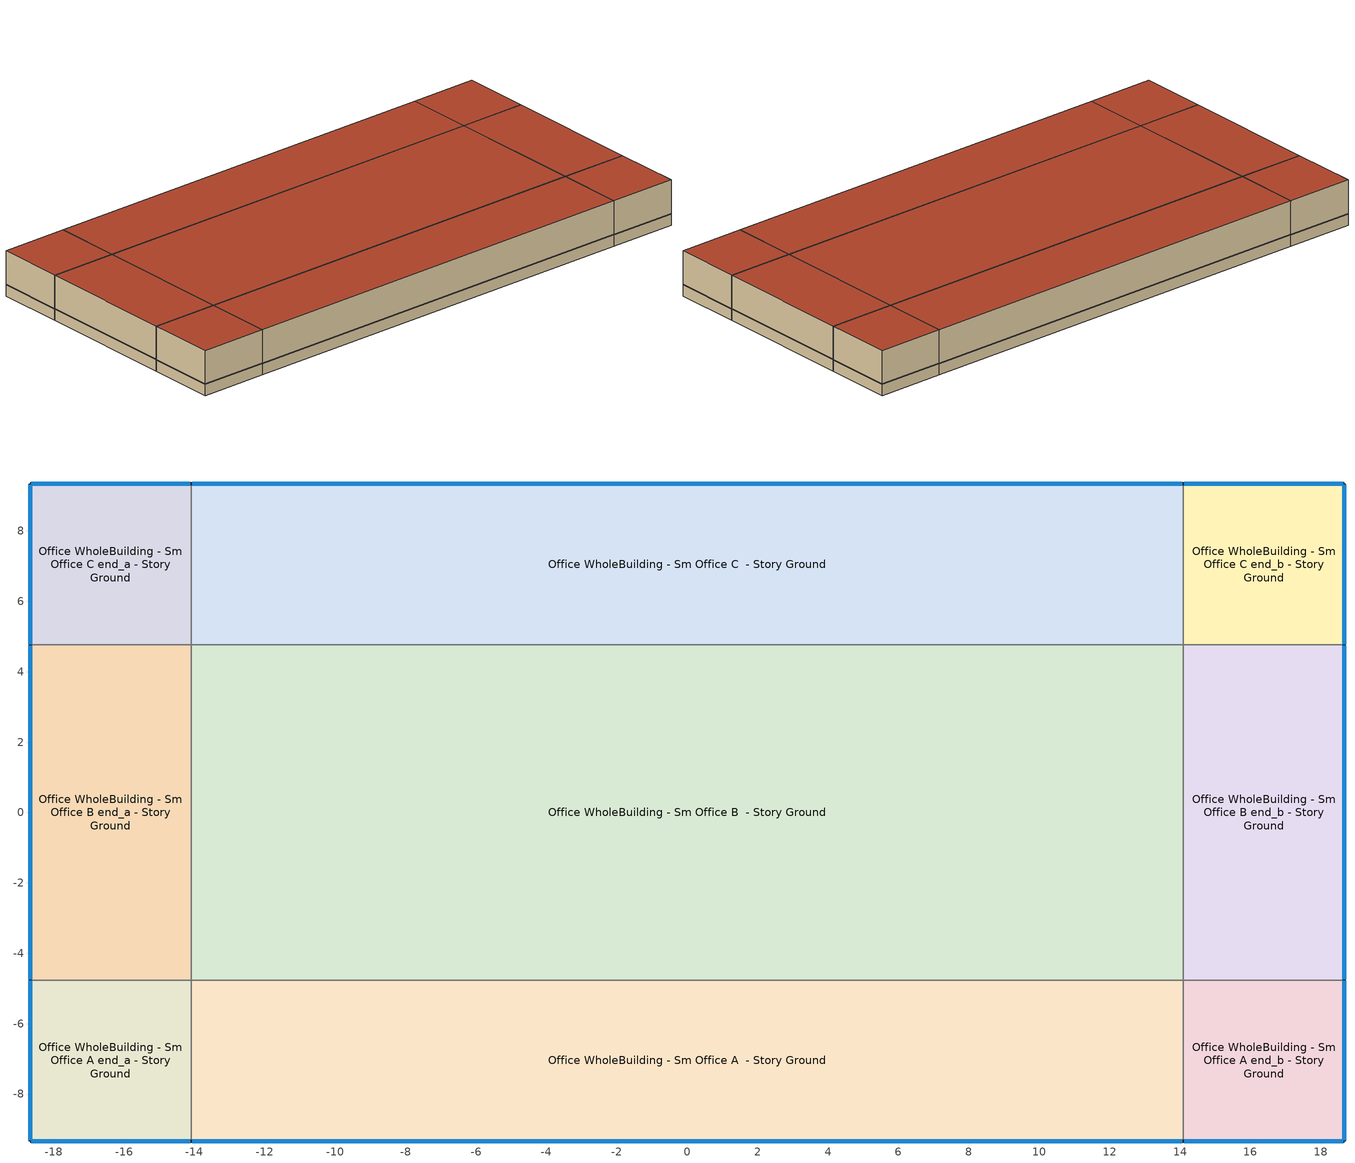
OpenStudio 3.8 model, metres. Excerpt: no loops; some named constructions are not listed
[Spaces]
Office WholeBuilding - Sm Office A end_a - Story Ground
 floor ground (Foundation F 126 Perim 914 Area 209): -18.67,-9.33 -18.67,-4.76 -14.09,-4.76 -14.09,-9.33 z0
 wall outside: -18.67,-4.76 -18.67,-9.33 -14.09,-9.33 z0:3.05
 wall to Office WholeBuilding - Sm Office B end_a - Story Ground: -14.09,-4.76 -18.67,-4.76 z0:3.05
 wall to Office WholeBuilding - Sm Office A  - Story Ground: -14.09,-9.33 -14.09,-4.76 z0:3.05
 window (Window U-0.5 SHGC 0.38): -18.67,-4.79 -18.67,-9.31 / -18.64,-9.33 -14.12,-9.33 z0.76:0.79
 roof outside: -14.09,-9.33 -14.09,-4.76 -18.67,-4.76 -18.67,-9.33 z3.05
Office WholeBuilding - Sm Office B end_a - Story Ground
 floor ground (Foundation F 126 Perim 952 Area 4353): -18.67,-4.76 -18.67,4.76 -14.09,4.76 -14.09,-4.76 z0
 wall outside: -18.67,4.76 -18.67,-4.76 z0:3.05
 wall to Office WholeBuilding - Sm Office C end_a - Story Ground: -14.09,4.76 -18.67,4.76 z0:3.05
 wall to Office WholeBuilding - Sm Office B  - Story Ground: -14.09,-4.76 -14.09,4.76 z0:3.05
 window (Window U-0.5 SHGC 0.38): -18.67,4.74 -18.67,-4.74 z0.76:0.79
 roof outside: -14.09,-4.76 -14.09,4.76 -18.67,4.76 -18.67,-4.76 z3.05
Office WholeBuilding - Sm Office C end_a - Story Ground
 floor ground (Foundation F 126 Perim 914 Area 209): -18.67,4.76 -18.67,9.33 -14.09,9.33 -14.09,4.76 z0
 wall outside: -14.09,9.33 -18.67,9.33 -18.67,4.76 z0:3.05
 wall to Office WholeBuilding - Sm Office C  - Story Ground: -14.09,4.76 -14.09,9.33 z0:3.05
 window (Window U-0.5 SHGC 0.38): -18.67,9.31 -18.67,4.79 / -14.12,9.33 -18.64,9.33 z0.76:0.79
 roof outside: -14.09,4.76 -14.09,9.33 -18.67,9.33 -18.67,4.76 z3.05
Office WholeBuilding - Sm Office A  - Story Ground
 floor ground (Foundation F 126 Perim 2819 Area 12887): -14.09,-9.33 -14.09,-4.76 14.09,-4.76 14.09,-9.33 z0
 wall outside: -14.09,-9.33 14.09,-9.33 z0:3.05
 wall to Office WholeBuilding - Sm Office B  - Story Ground: 14.09,-4.76 -14.09,-4.76 z0:3.05
 wall to Office WholeBuilding - Sm Office A end_b - Story Ground: 14.09,-9.33 14.09,-4.76 z0:3.05
 window (Window U-0.5 SHGC 0.38): -14.07,-9.33 14.07,-9.33 z0.76:0.79
 roof outside: 14.09,-9.33 14.09,-4.76 -14.09,-4.76 -14.09,-9.33 z3.05
Office WholeBuilding - Sm Office B  - Story Ground
 floor ground (Foundation F 126 Perim 0 Area 26836): -14.09,-4.76 -14.09,4.76 14.09,4.76 14.09,-4.76 z0
 wall to Office WholeBuilding - Sm Office C  - Story Ground: 14.09,4.76 -14.09,4.76 z0:3.05
 wall to Office WholeBuilding - Sm Office B end_b - Story Ground: 14.09,-4.76 14.09,4.76 z0:3.05
 roof outside: 14.09,-4.76 14.09,4.76 -14.09,4.76 -14.09,-4.76 z3.05
Office WholeBuilding - Sm Office C  - Story Ground
 floor ground (Foundation F 126 Perim 2819 Area 12887): -14.09,4.76 -14.09,9.33 14.09,9.33 14.09,4.76 z0
 wall outside: 14.09,9.33 -14.09,9.33 z0:3.05
 wall to Office WholeBuilding - Sm Office C end_b - Story Ground: 14.09,4.76 14.09,9.33 z0:3.05
 window (Window U-0.5 SHGC 0.38): 14.07,9.33 -14.07,9.33 z0.76:0.79
 roof outside: 14.09,4.76 14.09,9.33 -14.09,9.33 -14.09,4.76 z3.05
Office WholeBuilding - Sm Office A end_b - Story Ground
 floor ground (Foundation F 126 Perim 914 Area 209): 14.09,-9.33 14.09,-4.76 18.67,-4.76 18.67,-9.33 z0
 wall outside: 14.09,-9.33 18.67,-9.33 18.67,-4.76 z0:3.05
 wall to Office WholeBuilding - Sm Office B end_b - Story Ground: 18.67,-4.76 14.09,-4.76 z0:3.05
 window (Window U-0.5 SHGC 0.38): 14.12,-9.33 18.64,-9.33 / 18.67,-9.31 18.67,-4.79 z0.76:0.79
 roof outside: 18.67,-9.33 18.67,-4.76 14.09,-4.76 14.09,-9.33 z3.05
Office WholeBuilding - Sm Office B end_b - Story Ground
 floor ground (Foundation F 126 Perim 952 Area 4353): 14.09,-4.76 14.09,4.76 18.67,4.76 18.67,-4.76 z0
 wall outside: 18.67,-4.76 18.67,4.76 z0:3.05
 wall to Office WholeBuilding - Sm Office C end_b - Story Ground: 18.67,4.76 14.09,4.76 z0:3.05
 window (Window U-0.5 SHGC 0.38): 18.67,-4.74 18.67,4.74 z0.76:0.79
 roof outside: 18.67,-4.76 18.67,4.76 14.09,4.76 14.09,-4.76 z3.05
Office WholeBuilding - Sm Office C end_b - Story Ground
 floor ground (Foundation F 126 Perim 914 Area 209): 14.09,4.76 14.09,9.33 18.67,9.33 18.67,4.76 z0
 wall outside: 18.67,4.76 18.67,9.33 14.09,9.33 z0:3.05
 window (Window U-0.5 SHGC 0.38): 18.64,9.33 14.12,9.33 / 18.67,4.79 18.67,9.31 z0.76:0.79
 roof outside: 18.67,4.76 18.67,9.33 14.09,9.33 14.09,4.76 z3.05
[Schedule:Day]
Clothing Schedule Summer Clothes: No, 24, 0, 0.5
Office BLDG_EQUIP_EndUseData Sat Day: Average, 0, 15, 0.310345, 0, 30, 0.310658, 0, 45, 0.447257, 1, 0, 0.461896, 1, 15, 0.476535, 1, 30, 0.491174, 1, 45, 0.505813, 2, 0, 0.521298, 2, 15, 0.536783, 2, 30, 0.552267, 2, 45, 0.567752, 3, 0, 0.579855, 3, 15, 0.591957, 3, 30, 0.60406, 3, 45, 0.616163, 4, 0, 0.619322, 4, 15, 0.622482, 4, 30, 0.625641, 4, 45, 0.6288, 5, 0, 0.615807, 5, 15, 0.602814, 5, 30, 0.589822, 5, 45, 0.576829, 6, 0, 0.579499, 6, 15, 0.582168, 6, 30, 0.584838, 6, 45, 0.587508, 7, 0, 0.571489, 7, 15, 0.555471, 7, 30, 0.539452, 7, 45, 0.523434, 8, 0, 0.515914, 8, 15, 0.508394, 8, 30, 0.500874, 8, 45, 0.493355, 9, 0, 0.490907, 9, 15, 0.48846, 9, 30, 0.486013, 9, 45, 0.483566, 10, 0, 0.483299, 10, 15, 0.483032, 10, 30, 0.482765, 10, 45, 0.482498, 11, 0, 0.323815, 11, 15, 0.324128, 11, 30, 0.324441, 11, 45, 0.324755, 12, 0, 0.325068, 12, 15, 0.325381, 12, 30, 0.325694, 12, 45, 0.326008, 13, 0, 0.326321, 13, 15, 0.326634, 13, 30, 0.326947, 13, 45, 0.327261, 14, 0, 0.327574, 14, 15, 0.327887, 14, 30, 0.3282, 14, 45, 0.328514, 15, 0, 0.328827, 15, 15, 0.32914, 15, 30, 0.329453, 15, 45, 0.329767, 16, 0, 0.33008, 16, 15, 0.330393, 16, 30, 0.330706, 16, 45, 0.33102, 17, 0, 0.331333, 17, 15, 0.331646, 17, 30, 0.331959, 17, 45, 0.332273, 18, 0, 0.332586, 18, 15, 0.332899, 18, 30, 0.333212, 18, 45, 0.333526, 19, 0, 0.338242, 19, 15, 0.342959, 19, 30, 0.347675, 19, 45, 0.352392, 20, 0, 0.361691, 20, 15, 0.370991, 20, 30, 0.380291, 20, 45, 0.38959, 21, 0, 0.389768, 21, 15, 0.389946, 21, 30, 0.390124, 21, 45, 0.390302, 22, 0, 0.388967, 22, 15, 0.387633, 22, 30, 0.386298, 22, 45, 0.384963, 23, 0, 0.389902, 23, 15, 0.394841, 23, 30, 0.39978, 23, 45, 0.404719, 24, 0, 0.415353
Office BLDG_EQUIP_EndUseData Sun Day: Average, 0, 15, 0.310345, 0, 30, 0.310865, 0, 45, 0.392429, 1, 0, 0.413433, 1, 15, 0.434437, 1, 30, 0.455441, 1, 45, 0.476445, 2, 0, 0.499656, 2, 15, 0.522866, 2, 30, 0.546076, 2, 45, 0.569287, 3, 0, 0.58654, 3, 15, 0.603793, 3, 30, 0.621047, 3, 45, 0.6383, 4, 0, 0.637947, 4, 15, 0.637594, 4, 30, 0.637241, 4, 45, 0.636888, 5, 0, 0.604204, 5, 15, 0.571519, 5, 30, 0.538835, 5, 45, 0.506151, 6, 0, 0.511565, 6, 15, 0.51698, 6, 30, 0.522394, 6, 45, 0.527808, 7, 0, 0.517747, 7, 15, 0.507687, 7, 30, 0.497626, 7, 45, 0.487565, 8, 0, 0.490389, 8, 15, 0.493213, 8, 30, 0.496037, 8, 45, 0.498861, 9, 0, 0.505304, 9, 15, 0.511746, 9, 30, 0.518189, 9, 45, 0.524631, 10, 0, 0.528161, 10, 15, 0.531691, 10, 30, 0.535221, 10, 45, 0.538751, 11, 0, 0.332709, 11, 15, 0.333229, 11, 30, 0.33375, 11, 45, 0.33427, 12, 0, 0.33479, 12, 15, 0.33531, 12, 30, 0.33583, 12, 45, 0.33635, 13, 0, 0.33687, 13, 15, 0.33739, 13, 30, 0.33791, 13, 45, 0.33843, 14, 0, 0.338951, 14, 15, 0.339471, 14, 30, 0.339991, 14, 45, 0.340511, 15, 0, 0.341031, 15, 15, 0.341551, 15, 30, 0.342071, 15, 45, 0.342591, 16, 0, 0.343111, 16, 15, 0.343631, 16, 30, 0.344152, 16, 45, 0.344672, 17, 0, 0.345192, 17, 15, 0.345712, 17, 30, 0.346232, 17, 45, 0.346752, 18, 0, 0.347272, 18, 15, 0.347792, 18, 30, 0.348312, 18, 45, 0.348832, 19, 0, 0.347023, 19, 15, 0.345214, 19, 30, 0.343405, 19, 45, 0.341596, 20, 0, 0.342655, 20, 15, 0.343714, 20, 30, 0.344773, 20, 45, 0.345832, 21, 0, 0.34014, 21, 15, 0.334447, 21, 30, 0.328755, 21, 45, 0.323063, 22, 0, 0.322533, 22, 15, 0.322004, 22, 30, 0.321474, 22, 45, 0.320945, 23, 0, 0.326593, 23, 15, 0.332241, 23, 30, 0.337889, 23, 45, 0.343537, 24, 0, 0.35576
OfficeSmall INFIL_QUARTER_ON_SCH SmrDsn|Wkdy Day: No, 7, 0, 1, 19, 0, 0.25, 24, 0, 1
OfficeSmall INFIL_QUARTER_ON_SCH WntrDsn|Sat Day: No, 7, 0, 1, 18, 0, 0.25, 24, 0, 1
